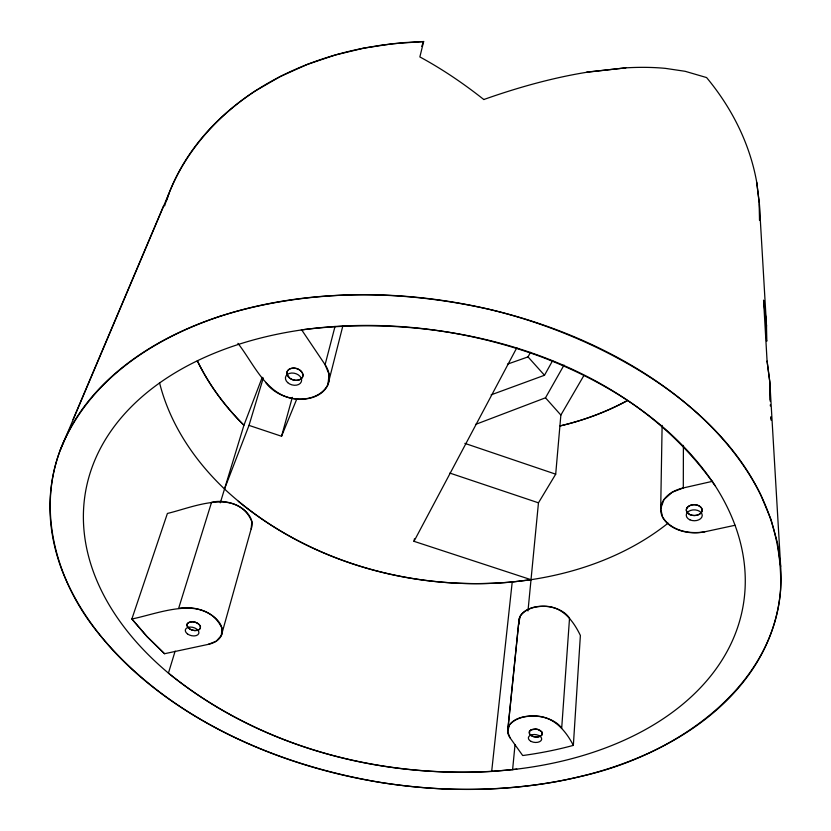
<?xml version="1.0" encoding="UTF-8"?>
<svg xmlns="http://www.w3.org/2000/svg" width="831" height="831" viewBox="0 0 831 831"><rect width="100%" height="100%" fill="white"/><g stroke="black" fill="none" stroke-linecap="round" stroke-linejoin="round"><path stroke-width="1.25" d="M683.404 445.395L683.3 487.942A33.666 23.008 1.1 0 0 662.452 516.851A33.666 23.008 1.1 0 0 704.885 531.767L735.082 525.265M766.546 340.191L766.608 341.261L766.224 320.932L763.575 300.323L767.075 361.09L769.807 381.948L780.662 566.482C788.37 678.875 680.423 754.029 582.105 776.092C516.685 792.078 448.169 792.94 381.803 782.646C274.469 764.759 166.429 717.849 96.936 631.404C56.809 581.43 36.73 511.636 60.32 449.945L168.745 193.997C185.406 151.398 217.088 116.101 255.024 91.109A305.912 237.115 9.8 0 1 280.359 76.483L307.325 64.413L335.402 54.96L364.03 48.094L381.886 45.082L404.271 42.599L423.644 41.55L419.863 56.934A590.706 322.999 69.6 0 1 483.871 99.585M704.885 531.767C689.637 534.426 671.417 530.978 662.587 517.111L660.697 508.614L662.12 425.399M770.254 399.94L769.807 381.948L767.075 361.09M759.669 220.236L759.389 204.166L756.74 182.332A286.622 232.462 9.8 0 0 706.589 77.563L685.118 71.3L665.413 68.371A568.612 226.344 -38.3 0 0 625.888 67.851M766.608 341.261L766.535 326.043L759.389 204.166L756.74 182.332M770.202 401.217L770.119 387.121M573.348 745.386L580.381 635.466C573.359 620.84 562.182 606.028 544.295 606.277C535.496 606.266 526.137 608.375 520.497 615.678L518.773 622.367L507.648 731.612L510.089 737.876L522.709 755.535A330.935 219.457 9.8 0 0 573.348 745.386C565.579 730.241 553.134 715.917 534.717 716.031C525.556 715.958 515.656 717.652 509.434 725.027L507.648 731.612M221.358 635.466L221.96 628.205C205.195 593.116 158.877 613.714 131.869 618.981L147.025 636.577L164.528 653.727L208.217 644.389L216.216 641.22L221.358 635.466L251.149 528.942L251.855 521.639C237.292 486.862 192.491 507.627 167.405 513.444L131.869 618.981L147.025 636.577L164.528 653.727M527.986 610.962L538.467 502.828L555.7 474.179L560.863 415.064L583.881 375.539M175.133 651.13L168.433 673.11C263.593 750.466 391.609 781.971 512.613 769.61L515.033 744.628M286.892 373.96L287.142 371.592L288.606 369.639C293.416 366.346 301.362 368.735 302.931 374.521L302.661 376.879L301.175 378.822L298.807 380.006A8.227 5.952 15.4 0 1 295.878 380.349L292.689 379.757A8.196 5.931 15.4 0 1 289.853 378.292L286.892 373.96A8.196 5.931 15.4 0 1 288.596 369.67A8.227 5.952 15.4 0 1 293.914 368.071A8.196 5.931 15.4 0 1 297.124 368.715A8.185 5.931 15.4 0 1 299.981 370.19A8.227 5.952 15.4 0 1 302.92 374.511M507.949 728.257L519.084 618.97M237.915 343.317C254.753 364.788 267.592 398.87 299.814 399.192C310.971 399.109 322.594 395.005 327.965 384.556L329.076 374.345L325.098 364.674L302.172 330.613M491.672 771.438L512.613 769.61A333.698 219.405 9.8 0 0 715.127 485.709C626.169 358.41 453.072 311.459 304.707 329.492A333.698 219.405 9.8 0 0 168.433 673.11C258.088 746.186 377.212 777.764 491.672 771.438L512.218 582.001L531.019 579.685A293.852 217.296 9.8 0 0 668.072 523.146M159.5 382.582A293.852 217.296 9.8 0 0 224.515 488.992C305.465 564.342 422.501 595.328 531.019 579.685L413.994 541.324L414.43 538.8M327.965 384.556L342.902 325.69M335.028 326.438L325.098 364.674A34.746 25.159 15.4 0 1 312.03 397.634A34.746 25.159 15.4 0 1 265.681 382.447M224.515 488.992L249.009 425.389L281.553 436.254L292.315 397.343M249.009 425.389L263.302 377.918M220.308 502.817L243.93 425.243L262.232 377.326M166.906 199.97L168.745 193.997M660.697 508.614L663.959 499.576L672.269 492.191L683.3 487.942L712.634 481.284M421.722 46.37L423.644 41.55L392.949 43.679L364.03 48.094A305.922 237.115 9.8 0 0 280.359 76.483L255.024 91.109A305.922 237.115 9.8 0 0 164.631 205.901M281.553 436.254L296.833 398.911M73.055 419.541L163.676 205.662M60.32 449.945C91.867 370.325 174.074 325.523 253.725 306.868C330.863 288.918 411.844 291.993 488.815 309.236C619.365 340.18 786.656 435.87 780.538 589.917A368.569 242.87 9.8 0 1 554.235 782.002M413.994 541.324L516.851 347.68M507.45 364.155L528.017 356.894L530.479 352.344M491.121 394.85L544.492 375.259L552.698 360.529M475.54 424.423L545.5 397.8L564.041 365.069M219.893 316.331C266.304 301.508 314.97 294.974 363.604 294.662A368.569 242.87 9.8 0 1 760.895 495.245L771.106 519.707L777.536 543.256L780.662 566.482M554.246 781.992C517.308 788.39 479.736 790.468 442.3 788.858M301.31 329.98L304.707 329.492C384.369 318.948 466.316 329.201 541.604 356.956C609.476 382.956 674.46 424.153 715.127 485.709M512.613 769.61L516.799 769.122M512.218 582.001C415.282 590.841 313.889 563.532 238.289 501.29M449.841 473.078L538.467 502.828M464.851 443.37L555.7 474.179M528.017 356.894L544.492 375.259M545.5 397.8L560.863 415.064M113.307 650.673C91.722 627.031 73.606 600.086 61.961 570.159A368.569 242.87 9.8 0 1 219.883 316.32M197.414 360.934C208.945 384.919 225.097 406.515 243.93 425.243C225.128 406.432 208.945 384.836 197.352 360.851M763.575 300.323L766.535 326.043M765.735 326.521L765.87 328.484L765.777 326.895M771.023 417.276L771.064 417.868M770.306 404.832L770.368 406.006M770.991 416.674L771.199 420.351M771.095 418.471L771.137 419.084M759.389 204.166L759.482 220.257M442.289 788.868A368.569 242.87 9.8 0 1 113.286 650.673M483.891 99.491A586.79 232.389 -38 0 1 586.613 72.297M208.217 644.389A29.314 17.804 14.7 0 0 218.179 620.986A29.314 17.804 14.7 0 0 178.603 608.448L211.552 502.319A27.433 17.96 15.3 0 1 241.561 508.073A27.433 17.96 15.3 0 1 251.149 528.942M302.92 374.542A8.185 5.931 15.4 0 1 301.175 378.822A8.227 5.952 15.4 0 1 298.807 380.006L295.878 380.338A8.185 5.931 15.4 0 1 292.699 379.746L289.853 378.292A8.227 5.952 15.4 0 1 286.882 373.96M510.089 737.876A28.275 16.703 6.4 0 1 524.496 716.675A28.275 16.703 6.4 0 1 561.694 728.195L569.526 618.222A26.509 16.921 6 0 0 538.145 606.495A26.509 16.921 6 0 0 519.011 624.039M187.131 624.112L187.048 625.805C188.98 630.158 195.108 631.757 199.201 629.607L200.344 628.246L200.448 626.553C198.526 622.17 192.356 620.56 188.263 622.741L187.131 624.112A6.918 4.207 14.7 0 0 187.048 625.805A6.918 4.207 14.7 0 0 197.352 630.397A6.918 4.207 14.7 0 0 197.695 623.323A6.918 4.207 14.7 0 0 187.162 624.133M529.534 731.135L529.607 734.178C532.567 737.481 538.602 738.198 541.895 734.999L541.854 731.955L538.218 729.556A6.669 3.937 6.4 0 0 535.611 729.078L530.988 729.919L529.534 731.135M687.05 507.679L686.281 509.767L686.728 511.834C689.907 516.518 697.687 516.737 701.385 512.561L702.185 510.473L701.748 508.406C698.591 503.679 690.738 503.461 687.05 507.679M627.125 400.729C606.048 412.124 583.383 420.496 560.052 425.919C583.372 420.455 606.028 412.083 627.125 400.729M589.221 71.84L586.634 72.255L625.888 67.841L589.221 71.84M538.218 729.556L535.611 729.078A6.669 3.937 6.4 0 0 529.648 734.188A6.669 3.937 6.4 0 0 540.503 736.162A6.669 3.937 6.4 0 0 538.218 729.566M689.917 514.607A7.936 5.422 1.1 0 0 702.185 510.473A7.936 5.422 1.1 0 0 690.665 505.227A7.936 5.422 1.1 0 0 689.917 514.607M531.206 741.46A6.7 3.947 6.4 0 0 541.667 739.299A6.7 3.947 6.4 0 0 532.172 734.697A6.7 3.947 6.4 0 0 531.206 741.46M689.896 519.822A7.988 5.443 1.2 0 0 702.226 515.677A7.988 5.443 1.2 0 0 690.634 510.411A7.988 5.443 1.2 0 0 689.896 519.822M287.682 382.603A8.237 5.942 15.3 0 0 301.31 381.824A8.237 5.942 15.3 0 0 291.588 373.036A8.237 5.942 15.3 0 0 287.682 382.603M187.411 633.856A6.949 4.207 14.7 0 0 198.734 633.575A6.949 4.207 14.7 0 0 190.185 627.062A6.949 4.207 14.7 0 0 187.411 633.856"/></g></svg>
